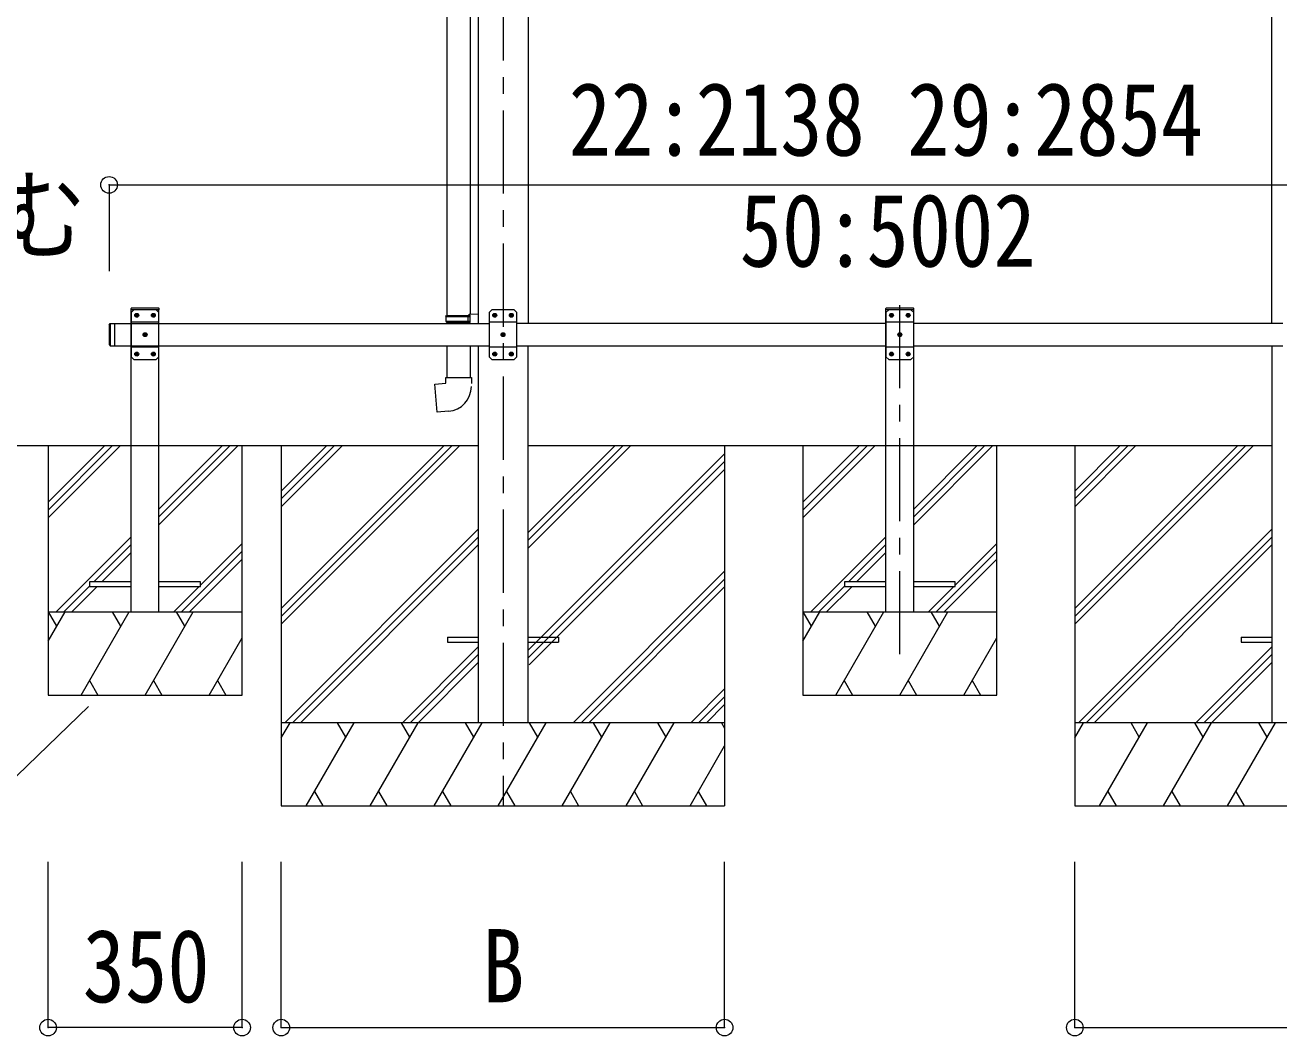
# Model space of a CAD drawing. Units: millimetres at full size, sheet at 1:30; details may follow other scales. Extents: x -8432 to 8432, y -5820 to 5820.
# Drawn here: x 2967 to 5229, y -4239 to -2416 of the extents above; entities that cross this region are included whole.
import ezdxf
from ezdxf.enums import TextEntityAlignment as Align

# ---------------------------------------------------------------- set-up
doc = ezdxf.new("R2010")
doc.units = ezdxf.units.MM
doc.header["$LTSCALE"] = 30
doc.header["$PDMODE"] = 32
doc.header["$PDSIZE"] = 30
doc.linetypes.add('CHAIN1', pattern=[8, 5, -1, 1, -1])
doc.layers.add('0-6_OTH_LINE', color=4, linetype='Continuous', lineweight=9)
doc.styles.add('ＭＳ ゴシック', font='')
doc.styles.get('ＭＳ ゴシック').set_extended_font_data('MS Gothic')

msp = doc.modelspace()

# ---------------------------------------------------------------- linework, layer by layer
at = {"layer": '0-6_OTH_LINE', "color": 5, "linetype": 'CHAIN1'}
for p, q in [((3829.42, -650.08), (3829.42, -3824.48)), ((4545.42, -3551.04), (4545.42, -2892.17))]:
    msp.add_line(p, q, dxfattribs=at)
at = {"layer": '0-6_OTH_LINE'}
for p, q in [((3784.22, -1045.48), (3784.22, -2954.48)), ((3874.62, -1045.48), (3874.62, -2954.48)), ((5216.22, -1045.48), (5216.22, -2954.48)), ((3158.13, -2929.48), (3158.23, -2927.43)), ((3208.73, -2929.48), (3158.13, -2929.48)), ((3158.42, -3474.48), (3158.42, -2929.48)), ((3158.42, -2934.48), (3158.42, -3014.48)), ((3207.62, -2926.48), (3159.23, -2926.48)), ((3167.16, -2939.06), (3166.32, -2939.06)), ((3169.68, -2939.9), (3170.52, -2939.9)), ((3197.16, -2939.06), (3196.32, -2939.06)), ((3199.68, -2939.9), (3200.52, -2939.9)), ((3203.42, -2929.48), (3208.42, -2934.48)), ((3208.42, -3014.48), (3208.42, -2934.48)), ((3208.43, -3474.48), (3208.43, -2929.48)), ((3208.73, -2929.48), (3208.62, -2927.43)), ((3804.42, -2934.48), (3804.42, -3014.48)), ((3813.16, -2939.06), (3812.32, -2939.06)), ((3815.68, -2939.9), (3816.52, -2939.9)), ((3843.16, -2939.06), (3842.32, -2939.06)), ((3845.68, -2939.9), (3846.52, -2939.9)), ((3849.42, -2929.48), (3854.42, -2934.48)), ((3854.42, -3014.48), (3854.42, -2934.48)), ((4520.12, -2929.48), (4520.23, -2927.43)), ((4570.72, -2929.48), (4520.12, -2929.48)), ((4520.42, -3474.48), (4520.42, -2929.48)), ((4520.42, -2934.48), (4520.42, -3014.48)), ((4569.62, -2926.48), (4521.23, -2926.48)), ((4529.16, -2939.06), (4528.32, -2939.06)), ((4531.68, -2939.9), (4532.52, -2939.9)), ((4559.16, -2939.06), (4558.32, -2939.06)), ((4561.68, -2939.9), (4562.52, -2939.9)), ((4565.42, -2929.48), (4570.42, -2934.48)), ((4570.42, -3474.48), (4570.42, -2929.48)), ((4570.42, -3014.48), (4570.42, -2934.48)), ((4570.72, -2929.48), (4570.62, -2927.43)), ((3118.43, -2956.48), (3118.43, -2992.48)), ((3120.43, -2954.48), (3120.43, -2994.48)), ((3128.43, -2954.48), (3804.42, -2954.48)), ((3128.43, -2954.48), (3128.43, -2994.48)), ((3208.42, -2952.18), (3158.42, -2952.18)), ((3854.42, -2952.18), (3804.42, -2952.18)), ((4520.42, -2954.48), (3854.42, -2954.48)), ((4570.42, -2952.18), (4520.42, -2952.18)), ((5236.42, -2954.48), (4570.42, -2954.48)), ((3182.16, -2974.06), (3181.32, -2974.06)), ((3184.68, -2974.9), (3185.52, -2974.9)), ((3828.16, -2974.06), (3827.32, -2974.06)), ((3830.68, -2974.9), (3831.52, -2974.9)), ((4544.16, -2974.06), (4543.32, -2974.06)), ((4546.68, -2974.9), (4547.52, -2974.9)), ((3128.43, -2994.48), (3804.42, -2994.48)), ((3208.42, -2996.78), (3158.42, -2996.78)), ((3167.16, -3009.06), (3166.32, -3009.06)), ((3197.16, -3009.06), (3196.32, -3009.06)), ((3784.42, -2994.48), (3784.42, -3674.48)), ((3854.42, -2996.78), (3804.42, -2996.78)), ((3813.16, -3009.06), (3812.32, -3009.06)), ((3843.16, -3009.06), (3842.32, -3009.06)), ((3854.42, -2994.48), (4520.42, -2994.48)), ((3874.42, -2994.48), (3874.42, -3674.48)), ((4570.42, -2996.78), (4520.42, -2996.78)), ((4529.16, -3009.06), (4528.32, -3009.06)), ((4559.16, -3009.06), (4558.32, -3009.06)), ((4570.42, -2994.48), (5236.42, -2994.48)), ((5216.42, -2994.48), (5216.42, -3674.48)), ((3163.42, -3019.48), (3158.42, -3014.48)), ((3169.68, -3009.9), (3170.52, -3009.9)), ((3199.68, -3009.9), (3200.52, -3009.9)), ((3809.42, -3019.48), (3804.42, -3014.48)), ((3815.68, -3009.9), (3816.52, -3009.9)), ((3845.68, -3009.9), (3846.52, -3009.9)), ((4525.42, -3019.48), (4520.42, -3014.48)), ((4531.68, -3009.9), (4532.52, -3009.9)), ((4561.68, -3009.9), (4562.52, -3009.9)), ((3158.42, -3420.48), (3083.42, -3420.48)), ((3208.42, -3428.48), (3283.42, -3428.48)), ((4520.42, -3420.48), (4445.42, -3420.48)), ((4570.42, -3428.48), (4645.42, -3428.48)), ((3729.22, -3519.98), (3729.22, -3528.98)), ((3729.22, -3519.98), (3784.02, -3519.98)), ((3729.22, -3528.98), (3784.02, -3528.98)), ((3874.42, -3519.98), (3929.22, -3519.98)), ((3874.42, -3528.98), (3929.22, -3528.98)), ((3929.22, -3519.98), (3929.22, -3528.98)), ((5161.22, -3519.98), (5161.22, -3528.98)), ((5161.22, -3519.98), (5216.02, -3519.98)), ((5161.22, -3528.98), (5216.02, -3528.98))]:
    msp.add_line(p, q, dxfattribs=at)
at = {"layer": '0-6_OTH_LINE', "color": 7}
for p, q in [((3728.22, -2036.91), (3728.22, -2939.92)), ((3770.22, -2039.46), (3770.22, -2937.36)), ((3726.22, -2941.92), (3727.22, -2939.92)), ((3727.22, -2939.92), (3770.22, -2939.92)), ((3765.75, -2941.92), (3765.32, -2939.92)), ((3768.22, -2937.42), (3784.22, -2936.95)), ((3768.22, -2939.42), (3768.22, -2937.42)), ((3768.22, -2939.42), (3770.22, -2939.42)), ((3784.22, -2936.95), (3784.22, -2954.48)), ((3726.22, -2941.92), (3770.22, -2941.92)), ((3726.22, -2941.92), (3726.22, -2949.92)), ((3726.22, -2949.92), (3770.22, -2949.92)), ((3726.22, -2949.92), (3727.22, -2951.92)), ((3727.22, -2951.92), (3770.22, -2951.92)), ((3728.22, -2951.92), (3728.22, -2954.48)), ((3768.22, -2954.42), (3768.22, -2952.42)), ((3768.22, -2954.42), (3770.22, -2954.48)), ((3728.22, -2994.48), (3728.22, -3051.92)), ((3770.22, -2994.48), (3770.22, -3051.92)), ((3726.22, -3051.92), (3772.22, -3051.92)), ((3726.22, -3061.92), (3726.22, -3051.92)), ((3772.22, -3051.92), (3772.22, -3062.84)), ((3731.15, -3112.67), (3710.31, -3114.49)), ((2699.39, -3174.48), (3784.42, -3174.48)), ((3008.42, -3174.48), (3008.42, -3624.48)), ((3008.42, -3276.83), (3110.77, -3174.48)), ((3008.42, -3290.97), (3124.92, -3174.48)), ((3008.42, -3305.11), (3139.06, -3174.48)), ((3208.42, -3317.24), (3351.19, -3174.48)), ((3208.42, -3303.1), (3337.05, -3174.48)), ((3208.42, -3288.96), (3322.91, -3174.48)), ((3358.42, -3624.48), (3358.42, -3174.48)), ((3429.22, -3468.66), (3723.4, -3174.48)), ((3429.22, -3482.8), (3737.55, -3174.48)), ((3429.22, -3496.94), (3751.69, -3174.48)), ((3429.22, -3284.81), (3539.56, -3174.48)), ((3429.22, -3270.67), (3525.41, -3174.48)), ((3429.22, -3256.53), (3511.27, -3174.48)), ((3874.42, -3174.48), (5216.42, -3174.48)), ((3874.42, -3360.11), (4060.06, -3174.48)), ((3874.42, -3345.97), (4045.91, -3174.48)), ((3874.42, -3331.83), (4031.77, -3174.48)), ((3874.42, -3543.96), (4229.22, -3189.16)), ((4229.22, -3174.48), (4229.22, -3824.48)), ((4370.42, -3174.48), (4370.42, -3624.48)), ((4370.42, -3276.83), (4472.77, -3174.48)), ((4370.42, -3290.97), (4486.92, -3174.48)), ((4370.42, -3305.11), (4501.06, -3174.48)), ((4570.42, -3317.24), (4713.19, -3174.48)), ((4570.42, -3303.1), (4699.05, -3174.48)), ((4570.42, -3288.96), (4684.91, -3174.48)), ((4720.42, -3624.48), (4720.42, -3174.48)), ((4861.22, -3468.66), (5155.4, -3174.48)), ((4861.22, -3482.8), (5169.55, -3174.48)), ((4861.22, -3496.94), (5183.69, -3174.48)), ((4861.22, -3284.81), (4971.56, -3174.48)), ((4861.22, -3270.67), (4957.41, -3174.48)), ((4861.22, -3256.53), (4943.27, -3174.48)), ((3874.42, -3558.1), (4229.22, -3203.3)), ((3876.69, -3569.98), (4229.22, -3217.44)), ((3435.59, -3674.42), (3784.02, -3325.99)), ((4867.59, -3674.42), (5216.02, -3325.99)), ((3022.9, -3474.48), (3158.42, -3338.96)), ((3449.73, -3674.42), (3784.02, -3340.13)), ((4384.9, -3474.48), (4520.42, -3338.96)), ((4881.73, -3674.42), (5216.02, -3340.13)), ((3091.05, -3420.48), (3158.42, -3353.1)), ((3105.19, -3420.48), (3158.42, -3367.24)), ((3249.18, -3474.48), (3358.42, -3365.23)), ((3283.42, -3426.09), (3358.42, -3351.09)), ((3463.88, -3674.42), (3784.02, -3354.27)), ((4453.05, -3420.48), (4520.42, -3353.1)), ((4467.19, -3420.48), (4520.42, -3367.24)), ((4611.18, -3474.48), (4720.42, -3365.23)), ((4645.42, -3426.09), (4720.42, -3351.09)), ((4895.88, -3674.42), (5216.02, -3354.27)), ((3263.32, -3474.48), (3358.42, -3379.38)), ((4625.32, -3474.48), (4720.42, -3379.38)), ((3956.09, -3674.42), (4229.22, -3401.29)), ((3970.23, -3674.42), (4229.22, -3415.43)), ((3037.04, -3474.48), (3083.42, -3428.1)), ((3051.19, -3474.48), (3097.19, -3428.48)), ((3235.04, -3474.48), (3281.04, -3428.48)), ((3984.38, -3674.42), (4229.22, -3429.57)), ((4399.04, -3474.48), (4445.42, -3428.1)), ((4413.19, -3474.48), (4459.19, -3428.48)), ((4597.04, -3474.48), (4643.04, -3428.48)), ((3008.42, -3527.59), (3039.09, -3474.48)), ((3008.42, -3474.48), (3358.42, -3474.48)), ((3024.09, -3500.46), (3009.09, -3474.48)), ((3067.96, -3624.48), (3154.56, -3474.48)), ((3139.56, -3500.46), (3124.56, -3474.48)), ((3183.43, -3624.48), (3270.03, -3474.48)), ((3255.03, -3500.46), (3240.03, -3474.48)), ((4370.42, -3527.59), (4401.09, -3474.48)), ((4370.42, -3474.48), (4720.42, -3474.48)), ((4386.09, -3500.46), (4371.09, -3474.48)), ((4429.96, -3624.48), (4516.56, -3474.48)), ((4501.56, -3500.46), (4486.56, -3474.48)), ((4545.43, -3624.48), (4632.03, -3474.48)), ((4617.03, -3500.46), (4602.03, -3474.48)), ((3298.9, -3624.48), (3358.42, -3521.38)), ((4660.9, -3624.48), (4720.42, -3521.38)), ((3647.72, -3674.42), (3784.02, -3538.12)), ((3661.87, -3674.42), (3784.02, -3552.26)), ((5079.72, -3674.42), (5216.02, -3538.12)), ((5093.87, -3674.42), (5216.02, -3552.26)), ((3676.01, -3674.42), (3784.02, -3566.41)), ((5108.01, -3674.42), (5216.02, -3566.41)), ((3082.96, -3598.5), (3097.96, -3624.48)), ((3198.43, -3598.5), (3213.43, -3624.48)), ((3313.9, -3598.5), (3328.9, -3624.48)), ((4168.22, -3674.42), (4229.22, -3613.42)), ((4444.96, -3598.5), (4459.96, -3624.48)), ((4560.43, -3598.5), (4575.43, -3624.48)), ((4675.9, -3598.5), (4690.9, -3624.48)), ((3008.42, -3624.48), (3358.42, -3624.48)), ((4182.37, -3674.42), (4229.22, -3627.56)), ((4196.51, -3674.42), (4229.22, -3641.71)), ((4370.42, -3624.48), (4720.42, -3624.48)), ((4229.22, -3674.48), (3429.22, -3674.48)), ((3429.22, -3701.98), (3445.1, -3674.48)), ((3473.97, -3824.48), (3560.57, -3674.48)), ((3545.57, -3700.46), (3530.57, -3674.48)), ((3589.44, -3824.48), (3676.04, -3674.48)), ((3661.04, -3700.46), (3646.04, -3674.48)), ((3704.91, -3824.48), (3791.51, -3674.48)), ((3776.51, -3700.46), (3761.51, -3674.48)), ((3820.38, -3824.48), (3906.98, -3674.48)), ((3891.98, -3700.46), (3876.98, -3674.48)), ((3935.85, -3824.48), (4022.45, -3674.48)), ((4007.45, -3700.46), (3992.45, -3674.48)), ((4051.32, -3824.48), (4137.92, -3674.48)), ((4107.92, -3674.48), (4122.92, -3700.46)), ((4223.39, -3674.48), (4229.22, -3684.58)), ((5661.22, -3674.48), (4861.22, -3674.48)), ((4861.22, -3701.98), (4877.1, -3674.48)), ((4905.97, -3824.48), (4992.57, -3674.48)), ((4977.57, -3700.46), (4962.57, -3674.48)), ((5021.44, -3824.48), (5108.04, -3674.48)), ((5093.04, -3700.46), (5078.04, -3674.48)), ((5136.91, -3824.48), (5223.51, -3674.48)), ((5208.51, -3700.46), (5193.51, -3674.48)), ((4166.79, -3824.48), (4229.22, -3716.34)), ((3488.97, -3798.5), (3503.97, -3824.48)), ((3604.44, -3798.5), (3619.44, -3824.48)), ((3719.91, -3798.5), (3734.91, -3824.48)), ((3835.38, -3798.5), (3850.38, -3824.48)), ((3950.85, -3798.5), (3965.85, -3824.48)), ((4066.32, -3798.5), (4081.32, -3824.48)), ((4181.79, -3798.5), (4196.79, -3824.48)), ((4920.97, -3798.5), (4935.97, -3824.48)), ((5036.44, -3798.5), (5051.44, -3824.48)), ((5151.91, -3798.5), (5166.91, -3824.48))]:
    msp.add_line(p, q, dxfattribs=at)
at = {"layer": '0-6_OTH_LINE', "color": 6}
for p, q in [((3118.42, -2704.22), (3118.42, -2859.73)), ((3118.42, -2704.22), (5972.42, -2704.22)), ((3008.42, -4224.42), (3008.42, -3925.42)), ((3358.42, -4224.42), (3358.42, -3925.42)), ((3429.22, -4224.42), (3429.22, -3925.42)), ((4229.22, -4224.42), (4229.22, -3925.42)), ((4861.22, -4224.42), (4861.22, -3925.42)), ((3358.42, -4224.42), (3008.42, -4224.42)), ((3429.22, -4224.42), (4229.22, -4224.42)), ((4861.22, -4224.42), (5661.22, -4224.42))]:
    msp.add_line(p, q, dxfattribs=at)
at = {"layer": '0-6_OTH_LINE'}
for points in [[(3203.42, -2929.48), (3163.42, -2929.48), (3158.42, -2934.48)], [(3166.32, -2939.06), (3166.32, -2939.9), (3167.16, -2939.9)], [(3168.84, -2938.22), (3168.84, -2937.38), (3168, -2937.38), (3168, -2938.22)], [(3168, -2940.74), (3168, -2941.58), (3168.84, -2941.58), (3168.84, -2940.74)], [(3170.52, -2939.9), (3170.52, -2939.06), (3169.68, -2939.06)], [(3196.32, -2939.06), (3196.32, -2939.9), (3197.16, -2939.9)], [(3198.84, -2938.22), (3198.84, -2937.38), (3198, -2937.38), (3198, -2938.22)], [(3198, -2940.74), (3198, -2941.58), (3198.84, -2941.58), (3198.84, -2940.74)], [(3200.52, -2939.9), (3200.52, -2939.06), (3199.68, -2939.06)], [(3849.42, -2929.48), (3809.42, -2929.48), (3804.42, -2934.48)], [(3812.32, -2939.06), (3812.32, -2939.9), (3813.16, -2939.9)], [(3814.84, -2938.22), (3814.84, -2937.38), (3814, -2937.38), (3814, -2938.22)], [(3814, -2940.74), (3814, -2941.58), (3814.84, -2941.58), (3814.84, -2940.74)], [(3816.52, -2939.9), (3816.52, -2939.06), (3815.68, -2939.06)], [(3842.32, -2939.06), (3842.32, -2939.9), (3843.16, -2939.9)], [(3844.84, -2938.22), (3844.84, -2937.38), (3844, -2937.38), (3844, -2938.22)], [(3844, -2940.74), (3844, -2941.58), (3844.84, -2941.58), (3844.84, -2940.74)], [(3846.52, -2939.9), (3846.52, -2939.06), (3845.68, -2939.06)], [(4565.42, -2929.48), (4525.42, -2929.48), (4520.42, -2934.48)], [(4528.32, -2939.06), (4528.32, -2939.9), (4529.16, -2939.9)], [(4530.84, -2938.22), (4530.84, -2937.38), (4530, -2937.38), (4530, -2938.22)], [(4530, -2940.74), (4530, -2941.58), (4530.84, -2941.58), (4530.84, -2940.74)], [(4532.52, -2939.9), (4532.52, -2939.06), (4531.68, -2939.06)], [(4558.32, -2939.06), (4558.32, -2939.9), (4559.16, -2939.9)], [(4560.84, -2938.22), (4560.84, -2937.38), (4560, -2937.38), (4560, -2938.22)], [(4560, -2940.74), (4560, -2941.58), (4560.84, -2941.58), (4560.84, -2940.74)], [(4562.52, -2939.9), (4562.52, -2939.06), (4561.68, -2939.06)], [(3118.43, -2956.48), (3120.43, -2954.48), (3128.43, -2954.48)], [(3181.32, -2974.06), (3181.32, -2974.9), (3182.16, -2974.9)], [(3183.84, -2973.22), (3183.84, -2972.38), (3183, -2972.38), (3183, -2973.22)], [(3183, -2975.74), (3183, -2976.58), (3183.84, -2976.58), (3183.84, -2975.74)], [(3185.52, -2974.9), (3185.52, -2974.06), (3184.68, -2974.06)], [(3827.32, -2974.06), (3827.32, -2974.9), (3828.16, -2974.9)], [(3829.84, -2973.22), (3829.84, -2972.38), (3829, -2972.38), (3829, -2973.22)], [(3829, -2975.74), (3829, -2976.58), (3829.84, -2976.58), (3829.84, -2975.74)], [(3831.52, -2974.9), (3831.52, -2974.06), (3830.68, -2974.06)], [(4543.32, -2974.06), (4543.32, -2974.9), (4544.16, -2974.9)], [(4545.84, -2973.22), (4545.84, -2972.38), (4545, -2972.38), (4545, -2973.22)], [(4545, -2975.74), (4545, -2976.58), (4545.84, -2976.58), (4545.84, -2975.74)], [(4547.52, -2974.9), (4547.52, -2974.06), (4546.68, -2974.06)], [(3118.43, -2992.48), (3120.43, -2994.48), (3128.43, -2994.48)], [(3166.32, -3009.06), (3166.32, -3009.9), (3167.16, -3009.9)], [(3168.84, -3008.22), (3168.84, -3007.38), (3168, -3007.38), (3168, -3008.22)], [(3170.52, -3009.9), (3170.52, -3009.06), (3169.68, -3009.06)], [(3196.32, -3009.06), (3196.32, -3009.9), (3197.16, -3009.9)], [(3198.84, -3008.22), (3198.84, -3007.38), (3198, -3007.38), (3198, -3008.22)], [(3200.52, -3009.9), (3200.52, -3009.06), (3199.68, -3009.06)], [(3812.32, -3009.06), (3812.32, -3009.9), (3813.16, -3009.9)], [(3814.84, -3008.22), (3814.84, -3007.38), (3814, -3007.38), (3814, -3008.22)], [(3816.52, -3009.9), (3816.52, -3009.06), (3815.68, -3009.06)], [(3842.32, -3009.06), (3842.32, -3009.9), (3843.16, -3009.9)], [(3844.84, -3008.22), (3844.84, -3007.38), (3844, -3007.38), (3844, -3008.22)], [(3846.52, -3009.9), (3846.52, -3009.06), (3845.68, -3009.06)], [(4528.32, -3009.06), (4528.32, -3009.9), (4529.16, -3009.9)], [(4530.84, -3008.22), (4530.84, -3007.38), (4530, -3007.38), (4530, -3008.22)], [(4532.52, -3009.9), (4532.52, -3009.06), (4531.68, -3009.06)], [(4558.32, -3009.06), (4558.32, -3009.9), (4559.16, -3009.9)], [(4560.84, -3008.22), (4560.84, -3007.38), (4560, -3007.38), (4560, -3008.22)], [(4562.52, -3009.9), (4562.52, -3009.06), (4561.68, -3009.06)], [(3163.42, -3019.48), (3203.42, -3019.48), (3208.42, -3014.48)], [(3168, -3010.74), (3168, -3011.58), (3168.84, -3011.58), (3168.84, -3010.74)], [(3198, -3010.74), (3198, -3011.58), (3198.84, -3011.58), (3198.84, -3010.74)], [(3809.42, -3019.48), (3849.42, -3019.48), (3854.42, -3014.48)], [(3814, -3010.74), (3814, -3011.58), (3814.84, -3011.58), (3814.84, -3010.74)], [(3844, -3010.74), (3844, -3011.58), (3844.84, -3011.58), (3844.84, -3010.74)], [(4525.42, -3019.48), (4565.42, -3019.48), (4570.42, -3014.48)], [(4530, -3010.74), (4530, -3011.58), (4530.84, -3011.58), (4530.84, -3010.74)], [(4560, -3010.74), (4560, -3011.58), (4560.84, -3011.58), (4560.84, -3010.74)], [(3083.42, -3420.48), (3083.42, -3428.48), (3158.42, -3428.48)], [(3283.42, -3428.48), (3283.42, -3420.48), (3208.42, -3420.48)], [(4445.42, -3420.48), (4445.42, -3428.48), (4520.42, -3428.48)], [(4645.42, -3428.48), (4645.42, -3420.48), (4570.42, -3420.48)]]:
    msp.add_lwpolyline(points, dxfattribs=at)
at = {"layer": '0-6_OTH_LINE', "color": 7}
for points in [[(3768.22, -2952.42), (3770.22, -2952.42), (3770.22, -2939.42)], [(3765.75, -2941.92), (3765.75, -2949.92), (3765.32, -2951.92)], [(3710.31, -3114.49), (3706.3, -3063.67), (3726.22, -3061.92)], [(3429.22, -3174.48), (3429.22, -3824.48), (4229.22, -3824.48)], [(4861.22, -3174.48), (4861.22, -3824.48), (5661.22, -3824.48)], [(2278.78, -3840.78), (2878.9, -3840.78), (3081.15, -3645.16)]]:
    msp.add_lwpolyline(points, dxfattribs=at)
at = {"layer": '0-6_OTH_LINE'}
for centre in [(3168.42, -2939.48), (3198.42, -2939.48), (3814.42, -2939.48), (3844.42, -2939.48), (4530.42, -2939.48), (4560.42, -2939.48), (3183.42, -2974.48), (3829.42, -2974.48), (4545.42, -2974.48), (3168.42, -3009.48), (3198.42, -3009.48), (3814.42, -3009.48), (3844.42, -3009.48), (4530.42, -3009.48), (4560.42, -3009.48)]:
    msp.add_circle(centre, 3.5, dxfattribs=at)
for centre, radius, start, end in [((3159.23, -2927.48), 1, 90, 176.99994), ((3167.16, -2938.22), 0.84, 270, 0), ((3167.16, -2940.74), 0.84, 0, 90), ((3169.68, -2938.22), 0.84, 180, 270), ((3169.68, -2940.74), 0.84, 90, 180), ((3197.16, -2938.22), 0.84, 270, 0), ((3197.16, -2940.74), 0.84, 0, 90), ((3199.68, -2938.22), 0.84, 180, 270), ((3199.68, -2940.74), 0.84, 90, 180), ((3207.62, -2927.48), 1, 3.00011, 90), ((3813.16, -2938.22), 0.84, 270, 0), ((3813.16, -2940.74), 0.84, 0, 90), ((3815.68, -2938.22), 0.84, 180, 270), ((3815.68, -2940.74), 0.84, 90, 180), ((3843.16, -2938.22), 0.84, 270, 0), ((3843.16, -2940.74), 0.84, 0, 90), ((3845.68, -2938.22), 0.84, 180, 270), ((3845.68, -2940.74), 0.84, 90, 180), ((4521.23, -2927.48), 1, 90, 176.99994), ((4529.16, -2938.22), 0.84, 270, 0), ((4529.16, -2940.74), 0.84, 0, 90), ((4531.68, -2938.22), 0.84, 180, 270), ((4531.68, -2940.74), 0.84, 90, 180), ((4559.16, -2938.22), 0.84, 270, 0), ((4559.16, -2940.74), 0.84, 0, 90), ((4561.68, -2938.22), 0.84, 180, 270), ((4561.68, -2940.74), 0.84, 90, 180), ((4569.62, -2927.48), 1, 3.00011, 90), ((3182.16, -2973.22), 0.84, 270, 0), ((3182.16, -2975.74), 0.84, 0, 90), ((3184.68, -2973.22), 0.84, 180, 270), ((3184.68, -2975.74), 0.84, 90, 180), ((3828.16, -2973.22), 0.84, 270, 0), ((3828.16, -2975.74), 0.84, 0, 90), ((3830.68, -2973.22), 0.84, 180, 270), ((3830.68, -2975.74), 0.84, 90, 180), ((4544.16, -2973.22), 0.84, 270, 0), ((4544.16, -2975.74), 0.84, 0, 90), ((4546.68, -2973.22), 0.84, 180, 270), ((4546.68, -2975.74), 0.84, 90, 180), ((3167.16, -3008.22), 0.84, 270, 0), ((3169.68, -3008.22), 0.84, 180, 270), ((3197.16, -3008.22), 0.84, 270, 0), ((3199.68, -3008.22), 0.84, 180, 270), ((3813.16, -3008.22), 0.84, 270, 0), ((3815.68, -3008.22), 0.84, 180, 270), ((3843.16, -3008.22), 0.84, 270, 0), ((3845.68, -3008.22), 0.84, 180, 270), ((4529.16, -3008.22), 0.84, 270, 0), ((4531.68, -3008.22), 0.84, 180, 270), ((4559.16, -3008.22), 0.84, 270, 0), ((4561.68, -3008.22), 0.84, 180, 270), ((3167.16, -3010.74), 0.84, 0, 90), ((3169.68, -3010.74), 0.84, 90, 180), ((3197.16, -3010.74), 0.84, 0, 90), ((3199.68, -3010.74), 0.84, 90, 180), ((3813.16, -3010.74), 0.84, 0, 90), ((3815.68, -3010.74), 0.84, 90, 180), ((3843.16, -3010.74), 0.84, 0, 90), ((3845.68, -3010.74), 0.84, 90, 180), ((4529.16, -3010.74), 0.84, 0, 90), ((4531.68, -3010.74), 0.84, 90, 180), ((4559.16, -3010.74), 0.84, 0, 90), ((4561.68, -3010.74), 0.84, 90, 180)]:
    msp.add_arc(centre, radius, start, end, dxfattribs=at)
at = {"layer": '0-6_OTH_LINE', "color": 7}
msp.add_arc((3727.22, -3067.84), 45, 275, 0, dxfattribs=at)
at = {"layer": '0-6_OTH_LINE', "color": 6}
for p in [(3118.42, -2704.22), (3008.42, -4224.42), (3358.42, -4224.42), (3429.22, -4224.42), (4229.22, -4224.42), (4861.22, -4224.42)]:
    msp.add_point(p, dxfattribs=at)

# ---------------------------------------------------------------- texts
at = {"layer": '0-6_OTH_LINE', "color": 7, "style": 'ＭＳ ゴシック', "width": 0.85}
for s, p in [('22:2138 29:2854 ', (3948, -2691.11)), ('小口キャップ含む', (1852.54, -2864.31)), ('50:5002', (4256.22, -2891.43)), ('350', (3070.92, -4218.42)), ('B', (3791.72, -4218.42))]:
    msp.add_text(s, height=132, dxfattribs=at).set_placement(p, align=Align.BOTTOM_LEFT)

doc.saveas('drawing.dxf')
